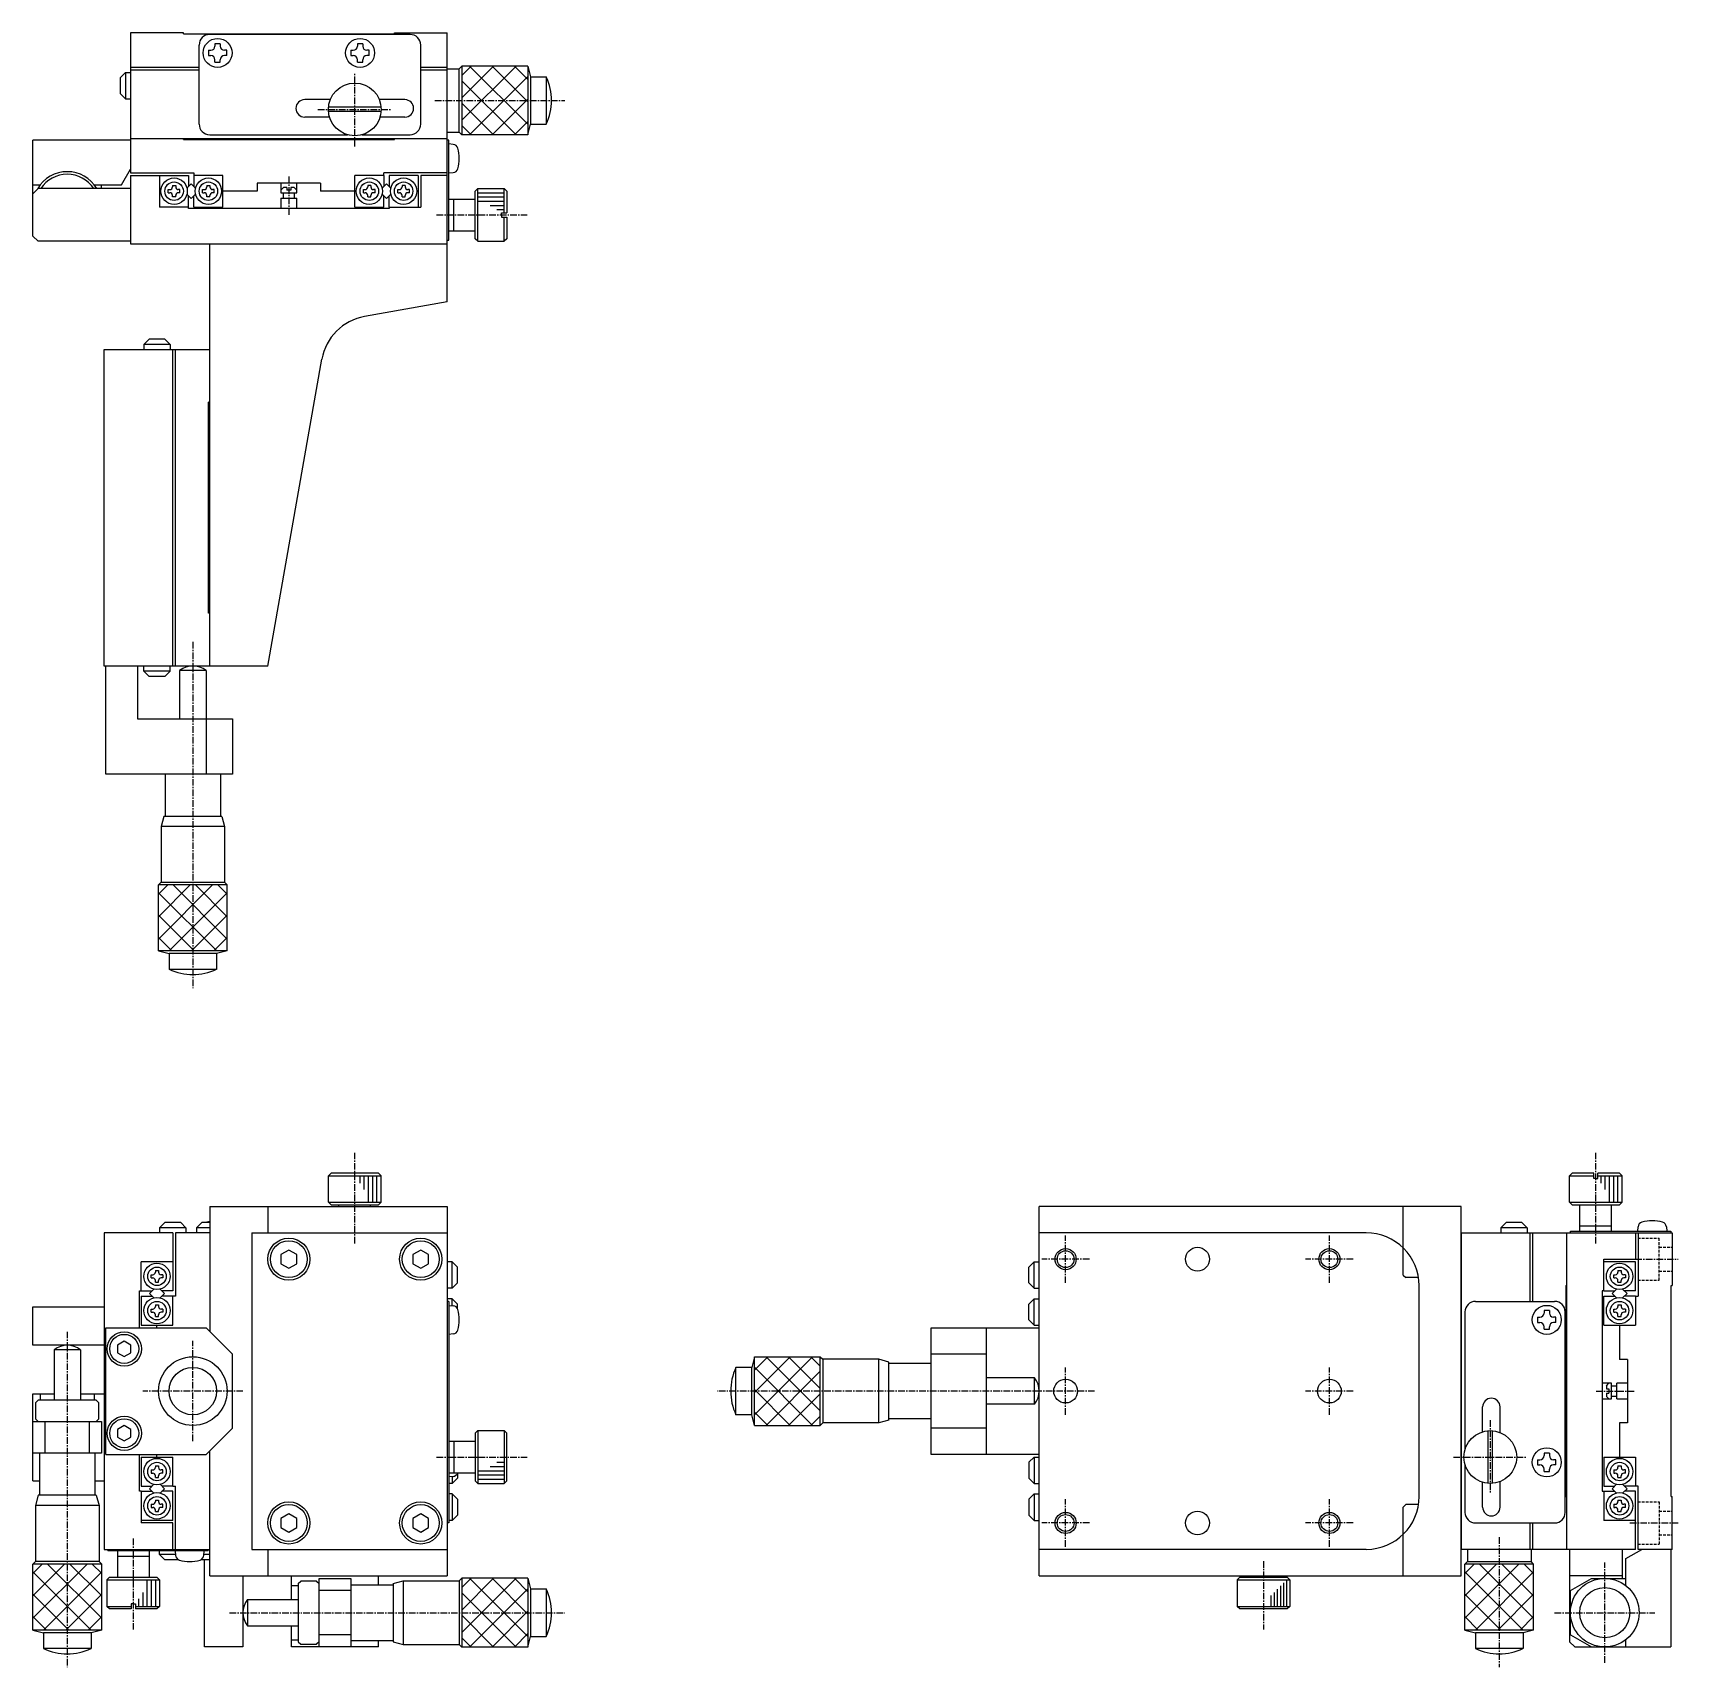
# Model space of a CAD drawing. Extents: x 12 to 547, y 6 to 541.
# Drawn here: x 234.7 to 546.5, y 231.4 to 541.2 of the extents above; entities that cross this region are included whole.
import ezdxf

# ---------------------------------------------------------------- set-up
doc = ezdxf.new("R2010")
doc.units = 0
doc.linetypes.add('CENTER', pattern=[2, 1.25, -0.25, 0.25, -0.25])
doc.linetypes.add('DASHED', pattern=[0.75, 0.5, -0.25])
doc.layers.get('0').update_dxf_attribs({"linetype": 'CONTINUOUS'})
doc.layers.add('CENTER', color=1, linetype='CENTER')

msp = doc.modelspace()

# ---------------------------------------------------------------- linework, layer by layer
at = {"color": 7, "linetype": 'CONTINUOUS'}
for p, q in [((253.17, 541.19), (253.17, 514.69)), ((263.17, 541.19), (253.17, 541.19)), ((263.17, 540.99), (263.17, 541.19)), ((263.17, 540.99), (303.17, 540.99)), ((306.17, 540.89), (268.17, 540.89)), ((303.17, 541.19), (313.17, 541.19)), ((303.17, 540.99), (303.17, 541.19)), ((313.17, 501.19), (313.17, 541.19)), ((266.17, 523.89), (266.17, 538.89)), ((267.92, 537.89), (268.37, 537.89)), ((267.92, 537.89), (267.92, 536.89)), ((267.92, 536.89), (268.37, 536.89)), ((270.17, 539.14), (269.17, 539.14)), ((269.17, 539.14), (269.17, 538.69)), ((270.17, 539.14), (270.17, 538.69)), ((271.42, 537.89), (270.97, 537.89)), ((271.42, 536.89), (270.97, 536.89)), ((271.42, 536.89), (271.42, 537.89)), ((294.92, 537.89), (295.37, 537.89)), ((294.92, 537.89), (294.92, 536.89)), ((294.92, 536.89), (295.37, 536.89)), ((297.17, 539.14), (296.17, 539.14)), ((296.17, 539.14), (296.17, 538.69)), ((297.17, 539.14), (297.17, 538.69)), ((298.42, 537.89), (297.97, 537.89)), ((298.42, 536.89), (297.97, 536.89)), ((298.42, 536.89), (298.42, 537.89)), ((308.17, 523.89), (308.17, 538.89)), ((251.21, 532.69), (252.21, 533.69)), ((252.21, 533.69), (252.21, 528.69)), ((252.21, 533.69), (253.17, 533.69)), ((253.17, 534.69), (266.17, 534.69)), ((253.17, 534.19), (266.17, 534.19)), ((269.17, 535.64), (269.17, 536.09)), ((269.17, 535.64), (270.17, 535.64)), ((270.17, 535.64), (270.17, 536.09)), ((296.17, 535.64), (296.17, 536.09)), ((296.17, 535.64), (297.17, 535.64)), ((297.17, 535.64), (297.17, 536.09)), ((308.17, 534.69), (313.17, 534.69)), ((308.17, 534.19), (313.17, 534.19)), ((313.17, 534.41), (315.47, 534.41)), ((315.97, 534.91), (315.47, 534.41)), ((315.47, 522.37), (315.47, 534.41)), ((315.97, 534.91), (315.97, 521.87)), ((328.47, 534.91), (315.97, 534.91)), ((328.47, 534.91), (328.47, 521.87)), ((328.47, 534.91), (328.97, 532.89)), ((251.21, 532.69), (251.21, 529.69)), ((328.97, 532.89), (331.97, 532.89)), ((328.97, 532.89), (328.97, 523.89)), ((331.97, 532.89), (331.97, 523.89)), ((251.21, 529.69), (252.21, 528.69)), ((252.21, 528.69), (253.17, 528.69)), ((291.03, 528.54), (286.17, 528.54)), ((300.66, 527.09), (290.69, 527.09)), ((305.17, 528.54), (300.32, 528.54)), ((290.89, 525.24), (286.17, 525.24)), ((300.66, 526.29), (290.69, 526.29)), ((305.17, 525.24), (300.46, 525.24)), ((234.67, 502.69), (234.67, 520.89)), ((253.17, 520.89), (234.67, 520.89)), ((253.17, 521.19), (313.17, 521.19)), ((263.17, 520.99), (263.17, 521.19)), ((263.17, 520.99), (303.17, 520.99)), ((268.17, 521.89), (294.27, 521.89)), ((297.07, 521.89), (306.17, 521.89)), ((303.17, 520.99), (303.17, 521.19)), ((313.17, 522.37), (315.47, 522.37)), ((313.47, 520.89), (313.17, 520.89)), ((313.47, 501.89), (313.47, 520.89)), ((315.97, 521.87), (315.47, 522.37)), ((328.47, 521.87), (315.97, 521.87)), ((328.47, 521.87), (328.97, 523.89)), ((328.97, 523.89), (331.97, 523.89)), ((314.32, 520.07), (313.47, 520.14)), ((251.44, 512.39), (253.17, 515.39)), ((253.17, 514.69), (265.17, 514.69)), ((265.17, 514.69), (265.17, 514.19)), ((301.17, 514.19), (301.17, 514.69)), ((313.17, 514.69), (301.17, 514.69)), ((313.47, 514.64), (314.32, 514.72)), ((234.67, 512.39), (236.05, 512.39)), ((234.67, 510.69), (235.67, 511.69)), ((253.17, 511.69), (235.67, 511.69)), ((246.3, 512.39), (251.44, 512.39)), ((247.67, 511.69), (247.67, 512.39)), ((253.17, 514.19), (264.17, 514.19)), ((253.17, 514.19), (253.17, 501.19)), ((258.67, 514.19), (258.67, 508.19)), ((260.32, 510.89), (260.32, 511.49)), ((260.32, 511.49), (260.62, 511.49)), ((261.12, 512.29), (261.72, 512.29)), ((261.12, 512.29), (261.12, 511.99)), ((261.72, 512.29), (261.72, 511.99)), ((262.52, 511.49), (262.22, 511.49)), ((262.52, 510.89), (262.52, 511.49)), ((263.85, 511.78), (264.67, 512.61)), ((264.17, 514.19), (264.17, 512.11)), ((264.67, 512.61), (265.49, 511.78)), ((265.17, 514.19), (265.17, 512.11)), ((270.67, 514.19), (265.17, 514.19)), ((266.82, 510.89), (266.82, 511.49)), ((266.82, 511.49), (267.12, 511.49)), ((267.62, 512.29), (268.22, 512.29)), ((267.62, 512.29), (267.62, 511.99)), ((268.22, 512.29), (268.22, 511.99)), ((269.02, 511.49), (268.72, 511.49)), ((269.02, 510.89), (269.02, 511.49)), ((270.67, 508.19), (270.67, 514.19)), ((277.17, 512.69), (277.17, 511.19)), ((289.17, 512.69), (277.17, 512.69)), ((281.67, 512.69), (281.67, 510.89)), ((282.17, 511.89), (281.67, 511.39)), ((282.77, 511.89), (282.17, 511.89)), ((282.77, 511.89), (282.77, 511.39)), ((284.17, 511.89), (283.57, 511.89)), ((283.57, 511.89), (283.57, 511.39)), ((284.17, 511.89), (284.67, 511.39)), ((284.67, 510.89), (284.67, 512.69)), ((289.17, 512.69), (289.17, 511.19)), ((295.67, 508.19), (295.67, 514.19)), ((301.17, 514.19), (295.67, 514.19)), ((297.32, 510.89), (297.32, 511.49)), ((297.32, 511.49), (297.62, 511.49)), ((298.72, 512.29), (298.12, 512.29)), ((298.12, 512.29), (298.12, 511.99)), ((298.72, 512.29), (298.72, 511.99)), ((299.52, 511.49), (299.22, 511.49)), ((299.52, 510.89), (299.52, 511.49)), ((301.67, 512.61), (300.85, 511.78)), ((301.17, 514.19), (301.17, 512.11)), ((302.49, 511.78), (301.67, 512.61)), ((302.17, 514.19), (302.17, 512.11)), ((307.67, 514.19), (302.17, 514.19)), ((303.82, 510.89), (303.82, 511.49)), ((303.82, 511.49), (304.12, 511.49)), ((305.22, 512.29), (304.62, 512.29)), ((304.62, 512.29), (304.62, 511.99)), ((305.22, 512.29), (305.22, 511.99)), ((306.02, 511.49), (305.72, 511.49)), ((306.02, 510.89), (306.02, 511.49)), ((307.67, 514.19), (307.67, 508.19)), ((313.17, 514.19), (308.17, 514.19)), ((308.17, 514.19), (308.17, 508.19)), ((318.47, 511.19), (318.97, 511.69)), ((318.97, 501.69), (318.97, 511.69)), ((318.97, 511.69), (323.97, 511.69)), ((323.97, 507.09), (323.97, 511.69)), ((323.97, 511.69), (324.47, 511.19)), ((260.32, 510.89), (260.62, 510.89)), ((261.12, 510.09), (261.12, 510.39)), ((261.72, 510.09), (261.12, 510.09)), ((261.72, 510.09), (261.72, 510.39)), ((262.52, 510.89), (262.22, 510.89)), ((263.85, 510.6), (264.67, 509.78)), ((264.17, 508.19), (264.17, 510.28)), ((264.67, 509.78), (265.49, 510.6)), ((265.17, 508.19), (265.17, 510.28)), ((266.82, 510.89), (267.12, 510.89)), ((267.62, 510.09), (267.62, 510.39)), ((268.22, 510.09), (267.62, 510.09)), ((268.22, 510.09), (268.22, 510.39)), ((269.02, 510.89), (268.72, 510.89)), ((277.17, 511.19), (270.67, 511.19)), ((281.67, 510.89), (284.67, 510.89)), ((281.67, 509.89), (284.67, 509.89)), ((281.67, 509.89), (281.67, 507.89)), ((282.17, 509.89), (282.17, 510.89)), ((283.57, 511.39), (282.77, 511.39)), ((284.17, 510.89), (284.17, 509.89)), ((284.67, 507.89), (284.67, 509.89)), ((295.67, 511.19), (289.17, 511.19)), ((297.32, 510.89), (297.62, 510.89)), ((298.12, 510.09), (298.12, 510.39)), ((298.12, 510.09), (298.72, 510.09)), ((298.72, 510.09), (298.72, 510.39)), ((299.52, 510.89), (299.22, 510.89)), ((301.67, 509.78), (300.85, 510.6)), ((301.17, 508.19), (301.17, 510.28)), ((302.49, 510.6), (301.67, 509.78)), ((302.17, 508.19), (302.17, 510.28)), ((303.82, 510.89), (304.12, 510.89)), ((304.62, 510.09), (304.62, 510.39)), ((304.62, 510.09), (305.22, 510.09)), ((305.22, 510.09), (305.22, 510.39)), ((306.02, 510.89), (305.72, 510.89)), ((313.47, 509.69), (318.47, 509.69)), ((314.47, 503.69), (314.47, 509.69)), ((318.47, 502.19), (318.47, 511.19)), ((324.47, 511.19), (324.47, 507.09)), ((264.17, 508.19), (258.67, 508.19)), ((264.17, 507.89), (264.17, 508.19)), ((302.17, 507.89), (264.17, 507.89)), ((265.17, 508.19), (270.67, 508.19)), ((295.67, 508.19), (301.17, 508.19)), ((302.17, 508.19), (302.17, 507.89)), ((302.17, 508.19), (308.17, 508.19)), ((323.47, 506.69), (323.47, 507.09)), ((323.47, 507.09), (324.47, 507.09)), ((323.47, 506.69), (323.47, 506.29)), ((323.47, 506.29), (324.47, 506.29)), ((323.97, 501.69), (323.97, 506.29)), ((324.47, 506.29), (324.47, 502.19)), ((235.67, 501.69), (234.67, 502.69)), ((313.47, 503.69), (318.47, 503.69)), ((318.97, 501.69), (318.47, 502.19)), ((324.47, 502.19), (323.97, 501.69)), ((253.17, 501.69), (235.67, 501.69)), ((253.17, 501.19), (313.17, 501.19)), ((268.17, 501.19), (313.17, 501.19)), ((268.17, 421.19), (268.17, 501.19)), ((313.17, 501.89), (313.47, 501.89)), ((313.17, 490.19), (313.17, 501.19)), ((318.97, 501.69), (323.97, 501.69)), ((313.17, 490.19), (297.53, 487.43)), ((248.17, 481.19), (268.17, 481.19)), ((248.17, 421.19), (248.17, 481.19)), ((256.67, 483.15), (255.67, 482.15)), ((260.67, 482.15), (255.67, 482.15)), ((255.67, 482.15), (255.67, 481.19)), ((259.67, 483.15), (256.67, 483.15)), ((259.67, 483.15), (260.67, 482.15)), ((260.67, 482.15), (260.67, 481.19)), ((261.17, 421.19), (261.17, 481.19)), ((261.67, 421.19), (261.67, 481.19)), ((279.17, 421.19), (289.42, 479.32)), ((267.97, 431.19), (267.97, 471.19)), ((268.17, 471.19), (267.97, 471.19)), ((268.17, 431.19), (267.97, 431.19)), ((279.17, 421.19), (248.17, 421.19)), ((248.47, 400.69), (248.47, 421.19)), ((254.47, 421.19), (254.47, 411.19)), ((255.67, 420.23), (255.67, 421.19)), ((260.67, 420.23), (260.67, 421.19)), ((256.67, 419.23), (255.67, 420.23)), ((260.67, 420.23), (255.67, 420.23)), ((259.67, 419.23), (256.67, 419.23)), ((259.67, 419.23), (260.67, 420.23)), ((267.47, 420.31), (262.47, 420.31)), ((262.47, 420.31), (262.47, 411.19)), ((267.47, 420.31), (267.47, 400.69)), ((254.47, 411.19), (272.47, 411.19)), ((272.47, 411.19), (272.47, 400.69)), ((272.47, 400.69), (248.47, 400.69)), ((259.72, 400.69), (259.72, 392.69)), ((270.22, 400.69), (270.22, 392.69)), ((259.47, 392.69), (258.95, 390.76)), ((258.95, 390.76), (258.95, 380.19)), ((270.99, 390.76), (258.99, 390.76)), ((270.47, 392.69), (259.47, 392.69)), ((270.47, 392.69), (270.99, 390.76)), ((270.99, 390.76), (270.99, 380.19)), ((258.45, 379.69), (258.95, 380.19)), ((271.49, 379.69), (258.45, 379.69)), ((258.45, 367.19), (258.45, 379.69)), ((258.95, 380.19), (270.99, 380.19)), ((271.49, 379.69), (270.99, 380.19)), ((271.49, 367.19), (271.49, 379.69)), ((271.49, 367.19), (258.45, 367.19)), ((258.45, 367.19), (260.47, 366.69)), ((269.47, 366.69), (260.47, 366.69)), ((260.47, 366.69), (260.47, 363.69)), ((271.49, 367.19), (269.47, 366.69)), ((269.47, 366.69), (269.47, 363.69)), ((269.47, 363.69), (260.47, 363.69)), ((291.17, 325.06), (290.67, 324.56)), ((290.67, 324.56), (300.67, 324.56)), ((290.67, 319.56), (290.67, 324.56)), ((300.17, 325.06), (291.17, 325.06)), ((300.67, 324.56), (300.17, 325.06)), ((300.67, 319.56), (300.67, 324.56)), ((526.41, 325.06), (525.91, 324.56)), ((525.91, 324.56), (530.51, 324.56)), ((525.91, 319.56), (525.91, 324.56)), ((530.51, 325.06), (526.41, 325.06)), ((530.51, 324.06), (530.51, 325.06)), ((535.41, 325.06), (531.31, 325.06)), ((531.31, 324.06), (531.31, 325.06)), ((531.31, 324.56), (535.91, 324.56)), ((535.91, 324.56), (535.41, 325.06)), ((535.91, 319.56), (535.91, 324.56)), ((530.91, 324.06), (530.51, 324.06)), ((530.91, 324.06), (531.31, 324.06)), ((268.17, 318.76), (313.17, 318.76)), ((268.17, 318.76), (268.17, 295.06)), ((279.17, 318.76), (279.17, 313.76)), ((290.67, 319.56), (300.67, 319.56)), ((290.67, 319.56), (291.17, 319.06)), ((291.17, 319.06), (300.17, 319.06)), ((292.67, 318.76), (292.67, 319.06)), ((298.67, 318.76), (298.67, 319.06)), ((300.17, 319.06), (300.67, 319.56)), ((313.17, 318.76), (313.17, 248.76)), ((425.41, 248.76), (425.41, 318.76)), ((505.41, 318.76), (425.41, 318.76)), ((494.41, 310.91), (494.41, 318.76)), ((505.41, 248.76), (505.41, 318.76)), ((525.91, 319.56), (535.91, 319.56)), ((525.91, 319.56), (526.41, 319.06)), ((526.41, 319.06), (535.41, 319.06)), ((527.91, 314.06), (527.91, 319.06)), ((533.91, 314.06), (533.91, 319.06)), ((535.41, 319.06), (535.91, 319.56)), ((259.67, 315.72), (258.67, 314.72)), ((262.67, 315.72), (259.67, 315.72)), ((262.67, 315.72), (263.67, 314.72)), ((266.67, 315.72), (265.67, 314.72)), ((268.17, 315.72), (266.67, 315.72)), ((513.91, 315.72), (512.91, 314.72)), ((516.91, 315.72), (513.91, 315.72)), ((516.91, 315.72), (517.91, 314.72)), ((527.91, 315.06), (533.91, 315.06)), ((248.17, 313.76), (248.17, 253.76)), ((261.17, 313.76), (248.17, 313.76)), ((263.67, 314.72), (258.67, 314.72)), ((258.67, 314.72), (258.67, 313.76)), ((261.17, 313.76), (261.17, 302.76)), ((261.67, 313.76), (261.67, 301.76)), ((268.17, 313.76), (261.67, 313.76)), ((263.67, 314.72), (263.67, 313.76)), ((268.17, 314.72), (265.67, 314.72)), ((265.67, 314.72), (265.67, 313.76)), ((276.17, 313.76), (276.17, 253.76)), ((276.17, 313.76), (313.17, 313.76)), ((487.41, 313.76), (425.41, 313.76)), ((505.41, 313.76), (505.41, 253.76)), ((505.41, 313.76), (545.41, 313.76)), ((517.91, 314.72), (512.91, 314.72)), ((512.91, 314.72), (512.91, 313.76)), ((517.91, 314.72), (517.91, 313.76)), ((518.41, 313.76), (518.41, 300.76)), ((518.91, 313.76), (518.91, 300.76)), ((525.41, 253.76), (525.41, 313.76)), ((526.11, 314.06), (545.11, 314.06)), ((526.11, 313.76), (526.11, 314.06)), ((538.41, 313.76), (538.41, 308.76)), ((538.86, 314.06), (538.94, 314.91)), ((538.91, 313.76), (538.91, 301.76)), ((544.29, 314.91), (544.36, 314.06)), ((545.11, 314.06), (545.11, 313.76)), ((545.41, 313.76), (545.41, 303.76)), ((283.17, 310.5), (281.67, 309.63)), ((281.67, 309.63), (281.67, 307.9)), ((284.67, 309.63), (283.17, 310.5)), ((284.67, 307.9), (284.67, 309.63)), ((308.17, 310.5), (306.67, 309.63)), ((306.67, 309.63), (306.67, 307.9)), ((309.67, 309.63), (308.17, 310.5)), ((309.67, 307.9), (309.67, 309.63)), ((494.41, 305.76), (494.41, 310.91)), ((532.41, 308.76), (538.41, 308.76)), ((532.41, 302.76), (532.41, 308.76)), ((261.17, 308.26), (255.17, 308.26)), ((255.17, 302.76), (255.17, 308.26)), ((257.07, 305.21), (257.07, 305.81)), ((257.07, 305.81), (257.37, 305.81)), ((257.87, 306.61), (258.47, 306.61)), ((257.87, 306.61), (257.87, 306.31)), ((258.47, 306.61), (258.47, 306.31)), ((259.27, 305.81), (258.97, 305.81)), ((259.27, 305.81), (259.27, 305.21)), ((281.67, 307.9), (283.17, 307.03)), ((283.17, 307.03), (284.67, 307.9)), ((306.67, 307.9), (308.17, 307.03)), ((308.17, 307.03), (309.67, 307.9)), ((314.13, 308.26), (313.17, 308.26)), ((315.13, 307.26), (314.13, 308.26)), ((314.13, 303.26), (314.13, 308.26)), ((315.13, 304.26), (315.13, 307.26)), ((423.45, 307.26), (424.45, 308.26)), ((423.45, 304.26), (423.45, 307.26)), ((424.45, 303.26), (424.45, 308.26)), ((424.45, 308.26), (425.41, 308.26)), ((494.41, 305.76), (494.91, 305.26)), ((538.41, 308.26), (532.41, 308.26)), ((534.31, 305.21), (534.31, 305.81)), ((534.31, 305.81), (534.61, 305.81)), ((535.11, 306.61), (535.71, 306.61)), ((535.11, 306.61), (535.11, 306.31)), ((535.71, 306.61), (535.71, 306.31)), ((536.51, 305.81), (536.21, 305.81)), ((536.51, 305.81), (536.51, 305.21)), ((538.41, 302.76), (538.41, 308.26)), ((254.87, 295.76), (254.87, 302.76)), ((254.87, 302.76), (255.17, 302.76)), ((255.17, 302.76), (257.26, 302.76)), ((257.58, 303.09), (256.76, 302.26)), ((257.07, 305.21), (257.37, 305.21)), ((257.87, 304.41), (257.87, 304.71)), ((257.87, 304.41), (258.47, 304.41)), ((258.47, 304.41), (258.47, 304.71)), ((258.76, 303.09), (259.59, 302.26)), ((259.27, 305.21), (258.97, 305.21)), ((261.17, 302.76), (259.09, 302.76)), ((314.13, 303.26), (313.17, 303.26)), ((315.13, 304.26), (314.13, 303.26)), ((423.45, 304.26), (424.45, 303.26)), ((424.45, 303.26), (425.41, 303.26)), ((497.3, 305.26), (494.91, 305.26)), ((497.41, 263.76), (497.41, 303.76)), ((525.21, 303.76), (525.21, 263.76)), ((525.21, 303.76), (525.41, 303.76)), ((532.11, 302.76), (532.11, 264.76)), ((532.41, 302.76), (532.11, 302.76)), ((532.41, 302.76), (534.5, 302.76)), ((534.82, 303.09), (534, 302.26)), ((534.31, 305.21), (534.61, 305.21)), ((535.11, 304.41), (535.11, 304.71)), ((535.11, 304.41), (535.71, 304.41)), ((535.71, 304.41), (535.71, 304.71)), ((536, 303.09), (536.83, 302.26)), ((536.51, 305.21), (536.21, 305.21)), ((538.41, 302.76), (536.33, 302.76)), ((545.21, 263.76), (545.21, 303.76)), ((545.21, 303.76), (545.41, 303.76)), ((234.67, 299.76), (248.17, 299.76)), ((234.67, 292.46), (234.67, 299.76)), ((255.17, 301.76), (255.17, 296.26)), ((255.17, 301.76), (257.26, 301.76)), ((256.76, 302.26), (257.58, 301.44)), ((257.87, 300.11), (258.47, 300.11)), ((257.87, 300.11), (257.87, 299.81)), ((258.47, 300.11), (258.47, 299.81)), ((259.59, 302.26), (258.76, 301.44)), ((261.17, 301.76), (259.09, 301.76)), ((261.67, 301.76), (261.17, 301.76)), ((261.17, 296.26), (261.17, 301.76)), ((314.13, 301.26), (313.17, 301.26)), ((313.47, 300.76), (313.17, 300.76)), ((313.47, 300.76), (313.47, 258.76)), ((313.47, 300.01), (314.32, 299.94)), ((315.13, 300.26), (314.13, 301.26)), ((314.13, 299.96), (314.13, 301.26)), ((315.13, 299.38), (315.13, 300.26)), ((423.45, 300.26), (424.45, 301.26)), ((423.45, 297.26), (423.45, 300.26)), ((424.45, 296.26), (424.45, 301.26)), ((424.45, 301.26), (425.41, 301.26)), ((508.11, 300.76), (523.11, 300.76)), ((532.41, 301.76), (534.5, 301.76)), ((532.41, 296.26), (532.41, 301.76)), ((534, 302.26), (534.82, 301.44)), ((535.11, 300.11), (535.71, 300.11)), ((535.11, 300.11), (535.11, 299.81)), ((535.71, 300.11), (535.71, 299.81)), ((536.83, 302.26), (536, 301.44)), ((538.41, 301.76), (536.33, 301.76)), ((538.41, 301.76), (538.91, 301.76)), ((538.41, 301.76), (538.41, 296.26)), ((255.17, 296.26), (261.17, 296.26)), ((257.07, 298.71), (257.07, 299.31)), ((257.07, 299.31), (257.37, 299.31)), ((257.07, 298.71), (257.37, 298.71)), ((257.87, 297.91), (257.87, 298.21)), ((257.87, 297.91), (258.47, 297.91)), ((258.17, 295.76), (258.17, 296.26)), ((258.47, 297.91), (258.47, 298.21)), ((259.27, 299.31), (258.97, 299.31)), ((259.27, 298.71), (258.97, 298.71)), ((259.27, 299.31), (259.27, 298.71)), ((423.45, 297.26), (424.45, 296.26)), ((424.45, 296.26), (425.41, 296.26)), ((506.11, 298.76), (506.11, 272.66)), ((519.86, 297.76), (520.31, 297.76)), ((519.86, 297.76), (519.86, 296.76)), ((519.86, 296.76), (520.31, 296.76)), ((521.11, 299.01), (521.11, 298.56)), ((522.11, 299.01), (521.11, 299.01)), ((522.11, 299.01), (522.11, 298.56)), ((523.36, 297.76), (522.91, 297.76)), ((523.36, 296.76), (522.91, 296.76)), ((523.36, 296.76), (523.36, 297.76)), ((525.11, 260.76), (525.11, 298.76)), ((532.41, 296.26), (538.41, 296.26)), ((534.31, 298.71), (534.31, 299.31)), ((534.31, 299.31), (534.61, 299.31)), ((534.31, 298.71), (534.61, 298.71)), ((535.11, 297.91), (535.11, 298.21)), ((535.11, 297.91), (535.71, 297.91)), ((535.41, 296.26), (535.41, 289.76)), ((535.71, 297.91), (535.71, 298.21)), ((536.51, 299.31), (536.21, 299.31)), ((536.51, 298.71), (536.21, 298.71)), ((536.51, 299.31), (536.51, 298.71)), ((248.47, 295.76), (267.47, 295.76)), ((248.47, 271.76), (248.47, 295.76)), ((251.97, 293.21), (250.72, 292.49)), ((253.22, 292.49), (251.97, 293.21)), ((272.47, 290.76), (267.47, 295.76)), ((314.32, 294.59), (313.47, 294.51)), ((404.91, 295.76), (425.41, 295.76)), ((404.91, 271.76), (404.91, 295.76)), ((415.41, 271.76), (415.41, 295.76)), ((521.11, 295.51), (521.11, 295.96)), ((521.11, 295.51), (522.11, 295.51)), ((522.11, 295.51), (522.11, 295.96)), ((248.17, 292.46), (234.67, 292.46)), ((243.67, 291.59), (238.67, 291.59)), ((238.67, 291.59), (238.67, 282.01)), ((243.67, 291.59), (243.67, 282.01)), ((250.72, 292.49), (250.72, 291.04)), ((250.72, 291.04), (251.97, 290.32)), ((251.97, 290.32), (253.22, 291.04)), ((253.22, 291.04), (253.22, 292.49)), ((272.47, 276.76), (272.47, 290.76)), ((371.41, 290.28), (370.91, 288.26)), ((371.41, 277.25), (371.41, 290.28)), ((371.41, 290.28), (383.91, 290.28)), ((383.91, 277.25), (383.91, 290.28)), ((383.91, 290.28), (384.41, 289.78)), ((415.41, 290.76), (404.91, 290.76)), ((367.91, 279.26), (367.91, 288.26)), ((370.91, 288.26), (367.91, 288.26)), ((370.91, 279.26), (370.91, 288.26)), ((384.41, 289.78), (384.41, 277.75)), ((394.98, 289.78), (384.41, 289.78)), ((396.91, 289.26), (394.98, 289.78)), ((394.98, 277.75), (394.98, 289.75)), ((396.91, 278.26), (396.91, 289.26)), ((404.91, 289.01), (396.91, 289.01)), ((536.91, 289.76), (535.41, 289.76)), ((536.91, 289.76), (536.91, 277.76)), ((424.53, 286.26), (415.41, 286.26)), ((424.53, 281.26), (424.53, 286.26)), ((533.91, 285.26), (532.11, 285.26)), ((532.91, 284.76), (533.41, 285.26)), ((532.91, 284.76), (532.91, 284.16)), ((532.91, 284.16), (533.41, 284.16)), ((533.41, 284.16), (533.41, 283.36)), ((533.91, 282.26), (533.91, 285.26)), ((533.91, 284.76), (534.91, 284.76)), ((534.91, 282.26), (534.91, 285.26)), ((536.91, 285.26), (534.91, 285.26)), ((234.67, 283.26), (238.67, 283.26)), ((234.67, 266.76), (234.67, 283.26)), ((235.67, 282.01), (235.17, 281.51)), ((235.17, 281.51), (235.17, 278.51)), ((246.67, 282.01), (235.67, 282.01)), ((236.05, 283.26), (236.05, 282.01)), ((243.67, 283.26), (248.17, 283.26)), ((246.29, 283.26), (246.29, 282.01)), ((246.67, 282.01), (247.17, 281.51)), ((247.17, 278.51), (247.17, 281.51)), ((424.53, 281.26), (415.41, 281.26)), ((509.46, 276.05), (509.46, 280.76)), ((512.76, 275.91), (512.76, 280.76)), ((532.11, 282.26), (533.91, 282.26)), ((532.91, 283.36), (532.91, 282.76)), ((532.91, 283.36), (533.41, 283.36)), ((532.91, 282.76), (533.41, 282.26)), ((534.91, 282.76), (533.91, 282.76)), ((534.91, 282.26), (536.91, 282.26)), ((234.67, 278.01), (247.67, 278.01)), ((235.67, 278.01), (235.17, 278.51)), ((236.97, 272.01), (236.97, 278.01)), ((245.38, 272.01), (245.38, 278.01)), ((247.17, 278.51), (246.67, 278.01)), ((247.67, 278.01), (247.67, 272.01)), ((370.91, 279.26), (367.91, 279.26)), ((371.41, 277.25), (370.91, 279.26)), ((383.91, 277.25), (384.41, 277.75)), ((394.98, 277.75), (384.41, 277.75)), ((396.91, 278.26), (394.98, 277.75)), ((404.91, 278.51), (396.91, 278.51)), ((535.41, 277.76), (535.41, 271.26)), ((536.91, 277.76), (535.41, 277.76)), ((251.97, 277.21), (250.72, 276.49)), ((250.72, 276.49), (250.72, 275.04)), ((250.72, 275.04), (251.97, 274.32)), ((253.22, 276.49), (251.97, 277.21)), ((251.97, 274.32), (253.22, 275.04)), ((253.22, 275.04), (253.22, 276.49)), ((272.47, 276.76), (267.47, 271.76)), ((318.97, 276.26), (318.47, 275.76)), ((318.47, 275.76), (318.47, 266.76)), ((318.97, 276.26), (318.97, 266.26)), ((318.97, 276.26), (323.97, 276.26)), ((323.97, 276.26), (323.97, 266.26)), ((324.47, 275.76), (323.97, 276.26)), ((324.47, 266.76), (324.47, 275.76)), ((371.41, 277.25), (383.91, 277.25)), ((415.41, 276.76), (404.91, 276.76)), ((510.51, 266.28), (510.51, 276.25)), ((511.31, 266.28), (511.31, 276.25)), ((247.67, 272.01), (234.67, 272.01)), ((235.92, 272.01), (235.92, 264.01)), ((246.42, 272.01), (246.42, 264.01)), ((248.47, 271.76), (267.47, 271.76)), ((254.87, 264.76), (254.87, 271.76)), ((258.17, 271.26), (258.17, 271.76)), ((268.17, 248.76), (268.17, 272.46)), ((313.47, 274.26), (318.47, 274.26)), ((314.47, 274.26), (314.47, 268.26)), ((425.41, 271.76), (404.91, 271.76)), ((521.11, 272.01), (521.11, 271.56)), ((522.11, 272.01), (521.11, 272.01)), ((522.11, 272.01), (522.11, 271.56)), ((255.17, 271.26), (261.17, 271.26)), ((255.17, 271.26), (255.17, 265.76)), ((257.07, 268.81), (257.07, 268.21)), ((257.07, 268.81), (257.37, 268.81)), ((257.07, 268.21), (257.37, 268.21)), ((257.87, 269.61), (258.47, 269.61)), ((257.87, 269.61), (257.87, 269.31)), ((258.47, 269.61), (258.47, 269.31)), ((259.27, 268.81), (258.97, 268.81)), ((259.27, 268.21), (258.97, 268.21)), ((259.27, 268.21), (259.27, 268.81)), ((261.17, 265.76), (261.17, 271.26)), ((313.47, 268.26), (318.47, 268.26)), ((423.45, 270.26), (424.45, 271.26)), ((423.45, 270.26), (423.45, 267.26)), ((424.45, 271.26), (424.45, 266.26)), ((424.45, 271.26), (425.41, 271.26)), ((506.11, 269.86), (506.11, 260.76)), ((519.86, 270.76), (520.31, 270.76)), ((519.86, 270.76), (519.86, 269.76)), ((519.86, 269.76), (520.31, 269.76)), ((521.11, 268.51), (521.11, 268.96)), ((521.11, 268.51), (522.11, 268.51)), ((522.11, 268.51), (522.11, 268.96)), ((523.36, 270.76), (522.91, 270.76)), ((523.36, 269.76), (522.91, 269.76)), ((523.36, 269.76), (523.36, 270.76)), ((532.41, 271.26), (532.41, 265.76)), ((532.41, 271.26), (538.41, 271.26)), ((534.31, 268.81), (534.31, 268.21)), ((534.31, 268.81), (534.61, 268.81)), ((534.31, 268.21), (534.61, 268.21)), ((535.11, 269.61), (535.71, 269.61)), ((535.11, 269.61), (535.11, 269.31)), ((535.71, 269.61), (535.71, 269.31)), ((536.51, 268.81), (536.21, 268.81)), ((536.51, 268.21), (536.21, 268.21)), ((536.51, 268.21), (536.51, 268.81)), ((538.41, 271.26), (538.41, 265.76)), ((234.67, 266.76), (235.92, 266.76)), ((246.42, 266.76), (248.17, 266.76)), ((255.17, 265.76), (257.26, 265.76)), ((256.76, 265.26), (257.58, 266.09)), ((257.58, 264.44), (256.76, 265.26)), ((257.87, 267.41), (257.87, 267.71)), ((257.87, 267.41), (258.47, 267.41)), ((258.47, 267.41), (258.47, 267.71)), ((259.59, 265.26), (258.76, 266.09)), ((258.76, 264.44), (259.59, 265.26)), ((261.17, 265.76), (259.09, 265.76)), ((261.17, 265.76), (261.67, 265.76)), ((261.67, 253.76), (261.67, 265.76)), ((314.32, 267.59), (313.47, 267.51)), ((314.13, 266.26), (313.47, 266.26)), ((314.13, 267.57), (314.13, 266.26)), ((315.13, 267.26), (314.13, 266.26)), ((315.13, 268.15), (315.13, 267.26)), ((318.47, 266.76), (318.97, 266.26)), ((318.97, 266.26), (323.97, 266.26)), ((323.97, 266.26), (324.47, 266.76)), ((423.45, 267.26), (424.45, 266.26)), ((424.45, 266.26), (425.41, 266.26)), ((509.46, 261.76), (509.46, 266.48)), ((512.76, 261.76), (512.76, 266.62)), ((532.41, 265.76), (534.5, 265.76)), ((534, 265.26), (534.82, 266.09)), ((534.82, 264.44), (534, 265.26)), ((535.11, 267.41), (535.11, 267.71)), ((535.11, 267.41), (535.71, 267.41)), ((535.71, 267.41), (535.71, 267.71)), ((536.83, 265.26), (536, 266.09)), ((536, 264.44), (536.83, 265.26)), ((538.41, 265.76), (536.33, 265.76)), ((538.91, 265.76), (538.41, 265.76)), ((538.91, 253.76), (538.91, 265.76)), ((235.67, 264.01), (235.15, 262.08)), ((235.15, 262.08), (235.15, 251.46)), ((247.19, 262.08), (235.19, 262.08)), ((246.67, 264.01), (235.67, 264.01)), ((246.67, 264.01), (247.19, 262.08)), ((247.19, 262.08), (247.19, 251.46)), ((255.17, 264.76), (254.87, 264.76)), ((255.17, 264.76), (257.26, 264.76)), ((255.17, 264.76), (255.17, 258.76)), ((257.07, 262.31), (257.07, 261.71)), ((257.07, 262.31), (257.37, 262.31)), ((257.87, 263.11), (258.47, 263.11)), ((257.87, 263.11), (257.87, 262.81)), ((258.47, 263.11), (258.47, 262.81)), ((259.27, 262.31), (258.97, 262.31)), ((261.17, 264.76), (259.09, 264.76)), ((259.27, 261.71), (259.27, 262.31)), ((261.17, 259.26), (261.17, 264.76)), ((314.13, 264.26), (313.47, 264.26)), ((315.13, 263.26), (314.13, 264.26)), ((314.13, 264.26), (314.13, 259.26)), ((315.13, 263.26), (315.13, 260.26)), ((423.45, 263.26), (424.45, 264.26)), ((423.45, 263.26), (423.45, 260.26)), ((424.45, 264.26), (424.45, 259.26)), ((424.45, 264.26), (425.41, 264.26)), ((494.41, 261.76), (494.91, 262.26)), ((497.3, 262.26), (494.91, 262.26)), ((525.21, 263.76), (525.41, 263.76)), ((532.11, 264.76), (532.41, 264.76)), ((532.41, 264.76), (534.5, 264.76)), ((532.41, 264.76), (532.41, 259.26)), ((534.31, 262.31), (534.31, 261.71)), ((534.31, 262.31), (534.61, 262.31)), ((535.11, 263.11), (535.71, 263.11)), ((535.11, 263.11), (535.11, 262.81)), ((535.71, 263.11), (535.71, 262.81)), ((536.51, 262.31), (536.21, 262.31)), ((538.41, 264.76), (536.33, 264.76)), ((536.51, 261.71), (536.51, 262.31)), ((538.41, 253.76), (538.41, 264.76)), ((545.21, 263.76), (545.41, 263.76)), ((545.41, 253.76), (545.41, 263.76)), ((261.17, 259.26), (255.17, 259.26)), ((257.07, 261.71), (257.37, 261.71)), ((257.87, 260.91), (257.87, 261.21)), ((257.87, 260.91), (258.47, 260.91)), ((258.47, 260.91), (258.47, 261.21)), ((259.27, 261.71), (258.97, 261.71)), ((283.17, 260.5), (281.67, 259.63)), ((281.67, 259.63), (281.67, 257.9)), ((284.67, 259.63), (283.17, 260.5)), ((284.67, 257.9), (284.67, 259.63)), ((308.17, 260.5), (306.67, 259.63)), ((306.67, 259.63), (306.67, 257.9)), ((309.67, 259.63), (308.17, 260.5)), ((309.67, 257.9), (309.67, 259.63)), ((314.13, 259.26), (313.47, 259.26)), ((315.13, 260.26), (314.13, 259.26)), ((423.45, 260.26), (424.45, 259.26)), ((424.45, 259.26), (425.41, 259.26)), ((494.41, 256.62), (494.41, 261.76)), ((538.41, 259.26), (532.41, 259.26)), ((534.31, 261.71), (534.61, 261.71)), ((535.11, 260.91), (535.11, 261.21)), ((535.11, 260.91), (535.71, 260.91)), ((535.71, 260.91), (535.71, 261.21)), ((536.51, 261.71), (536.21, 261.71)), ((261.17, 258.76), (255.17, 258.76)), ((261.17, 253.76), (261.17, 258.76)), ((281.67, 257.9), (283.17, 257.03)), ((283.17, 257.03), (284.67, 257.9)), ((306.67, 257.9), (308.17, 257.03)), ((308.17, 257.03), (309.67, 257.9)), ((313.47, 258.76), (313.17, 258.76)), ((494.41, 248.76), (494.41, 256.62)), ((508.11, 258.76), (523.11, 258.76)), ((518.41, 258.76), (518.41, 253.76)), ((518.91, 258.76), (518.91, 253.76)), ((248.17, 253.76), (268.17, 253.76)), ((248.87, 253.76), (248.87, 253.46)), ((267.87, 253.46), (248.87, 253.46)), ((250.67, 253.46), (250.67, 248.46)), ((256.67, 253.46), (256.67, 248.46)), ((258.67, 252.8), (258.67, 253.76)), ((261.68, 252.8), (258.67, 252.8)), ((259.67, 251.8), (258.67, 252.8)), ((261.62, 253.46), (261.7, 252.62)), ((267.05, 252.62), (267.12, 253.46)), ((268.17, 252.8), (267.06, 252.8)), ((267.87, 253.46), (267.87, 253.76)), ((276.17, 253.76), (313.17, 253.76)), ((279.17, 253.76), (279.17, 248.76)), ((487.41, 253.76), (425.41, 253.76)), ((538.41, 253.76), (505.41, 253.76)), ((506.59, 253.76), (506.59, 251.46)), ((518.63, 253.76), (518.63, 251.46)), ((525.91, 253.76), (525.91, 236.26)), ((535.91, 253.76), (535.91, 248.26)), ((536.61, 252.03), (539.61, 253.76)), ((545.41, 253.76), (538.91, 253.76)), ((545.11, 253.76), (545.11, 235.26)), ((234.65, 250.96), (235.15, 251.46)), ((247.69, 250.96), (234.65, 250.96)), ((234.65, 238.46), (234.65, 250.96)), ((247.19, 251.46), (235.15, 251.46)), ((247.69, 250.96), (247.19, 251.46)), ((247.69, 238.46), (247.69, 250.96)), ((250.67, 252.46), (256.67, 252.46)), ((262.26, 251.8), (259.67, 251.8)), ((266.67, 251.8), (266.6, 251.87)), ((268.17, 251.8), (266.67, 251.8)), ((267.17, 235.26), (267.17, 251.8)), ((506.09, 250.96), (506.59, 251.46)), ((519.13, 250.96), (506.09, 250.96)), ((506.09, 238.46), (506.09, 250.96)), ((506.59, 251.46), (518.63, 251.46)), ((519.13, 250.96), (518.63, 251.46)), ((519.13, 238.46), (519.13, 250.96)), ((536.61, 246.89), (536.61, 252.03)), ((248.67, 247.96), (249.17, 248.46)), ((248.67, 247.96), (258.67, 247.96)), ((248.67, 247.96), (248.67, 242.96)), ((249.17, 248.46), (258.17, 248.46)), ((258.17, 248.46), (258.67, 247.96)), ((258.67, 247.96), (258.67, 242.96)), ((268.17, 248.76), (313.17, 248.76)), ((274.47, 248.76), (274.47, 235.26)), ((283.67, 244.26), (283.67, 248.76)), ((283.67, 246.89), (284.92, 246.89)), ((284.92, 247.26), (285.42, 247.76)), ((284.92, 247.26), (284.92, 236.26)), ((288.42, 247.76), (285.42, 247.76)), ((288.42, 247.76), (288.92, 247.26)), ((288.92, 248.26), (294.92, 248.26)), ((288.92, 235.26), (288.92, 248.26)), ((294.92, 248.26), (294.92, 235.26)), ((294.92, 247.01), (302.92, 247.01)), ((300.17, 247.01), (300.17, 248.76)), ((302.92, 247.26), (304.85, 247.78)), ((302.92, 247.26), (302.92, 236.26)), ((304.85, 247.78), (304.85, 235.78)), ((304.85, 247.78), (315.47, 247.78)), ((315.97, 248.28), (315.47, 247.78)), ((315.47, 247.78), (315.47, 235.75)), ((315.97, 248.28), (315.97, 235.25)), ((328.47, 248.28), (315.97, 248.28)), ((328.47, 248.28), (328.47, 235.25)), ((328.47, 248.28), (328.97, 246.26)), ((425.41, 248.76), (505.41, 248.76)), ((462.91, 247.96), (463.41, 248.46)), ((462.91, 247.96), (472.91, 247.96)), ((462.91, 247.96), (462.91, 242.96)), ((463.41, 248.46), (472.41, 248.46)), ((464.91, 248.76), (464.91, 248.46)), ((470.91, 248.76), (470.91, 248.46)), ((472.41, 248.46), (472.91, 247.96)), ((472.91, 247.96), (472.91, 242.96)), ((535.91, 248.76), (525.91, 248.76)), ((526.11, 245.97), (530.09, 248.26)), ((530.09, 248.26), (536.61, 248.26)), ((253.67, 243.46), (253.27, 243.46)), ((253.27, 243.46), (253.27, 242.46)), ((253.67, 243.46), (254.07, 243.46)), ((254.07, 243.46), (254.07, 242.46)), ((275.35, 244.26), (275.35, 239.26)), ((275.35, 244.26), (284.92, 244.26)), ((294.92, 245.97), (288.92, 245.97)), ((328.97, 246.26), (331.97, 246.26)), ((328.97, 246.26), (328.97, 237.26)), ((331.97, 246.26), (331.97, 237.26)), ((526.11, 237.56), (526.11, 245.97)), ((248.67, 242.96), (253.27, 242.96)), ((249.17, 242.46), (248.67, 242.96)), ((253.27, 242.46), (249.17, 242.46)), ((254.07, 242.96), (258.67, 242.96)), ((258.17, 242.46), (254.07, 242.46)), ((258.67, 242.96), (258.17, 242.46)), ((462.91, 242.96), (472.91, 242.96)), ((463.41, 242.46), (462.91, 242.96)), ((472.41, 242.46), (463.41, 242.46)), ((472.91, 242.96), (472.41, 242.46)), ((247.69, 238.46), (234.65, 238.46)), ((234.65, 238.46), (236.67, 237.96)), ((245.67, 237.96), (236.67, 237.96)), ((236.67, 237.96), (236.67, 234.96)), ((247.69, 238.46), (245.67, 237.96)), ((245.67, 237.96), (245.67, 234.96)), ((275.35, 239.26), (284.92, 239.26)), ((283.67, 235.26), (283.67, 239.26)), ((294.92, 237.56), (288.92, 237.56)), ((328.47, 235.25), (328.97, 237.26)), ((328.97, 237.26), (331.97, 237.26)), ((519.13, 238.46), (506.09, 238.46)), ((506.09, 238.46), (508.11, 237.96)), ((517.11, 237.96), (508.11, 237.96)), ((508.11, 237.96), (508.11, 234.96)), ((519.13, 238.46), (517.11, 237.96)), ((517.11, 237.96), (517.11, 234.96)), ((526.11, 237.56), (530.09, 235.26)), ((245.67, 234.96), (236.67, 234.96)), ((274.47, 235.26), (267.17, 235.26)), ((283.67, 236.64), (284.92, 236.64)), ((300.17, 235.26), (283.67, 235.26)), ((284.92, 236.26), (285.42, 235.76)), ((285.42, 235.76), (288.42, 235.76)), ((288.92, 236.26), (288.42, 235.76)), ((294.92, 236.51), (302.92, 236.51)), ((300.17, 235.26), (300.17, 236.51)), ((302.92, 236.26), (304.85, 235.75)), ((304.85, 235.75), (315.47, 235.75)), ((315.97, 235.25), (315.47, 235.75)), ((328.47, 235.25), (315.97, 235.25)), ((517.11, 234.96), (508.11, 234.96)), ((525.91, 236.26), (526.91, 235.26)), ((526.91, 235.26), (545.11, 235.26)), ((536.61, 235.26), (536.61, 236.64))]:
    msp.add_line(p, q, dxfattribs=at)
at = {"color": 3, "linetype": 'CONTINUOUS'}
for p, q in [((315.97, 533.13), (317.75, 534.91)), ((315.97, 528.89), (321.99, 534.91)), ((315.97, 524.65), (326.23, 534.91)), ((328.47, 523.88), (317.44, 534.91)), ((328.47, 528.12), (321.68, 534.91)), ((328.47, 532.36), (325.92, 534.91)), ((326.23, 521.87), (315.97, 532.13)), ((317.44, 521.87), (328.47, 532.91)), ((321.99, 521.87), (315.97, 527.89)), ((321.68, 521.87), (328.47, 528.66)), ((325.92, 521.87), (328.47, 524.42)), ((317.75, 521.87), (315.97, 523.65)), ((318.97, 510.89), (323.97, 510.89)), ((318.97, 510.09), (323.97, 510.09)), ((318.97, 509.29), (323.97, 509.29)), ((321.34, 508.49), (323.97, 508.49)), ((322.57, 507.69), (323.97, 507.69)), ((258.45, 369.43), (268.71, 379.69)), ((258.45, 373.67), (264.47, 379.69)), ((258.45, 377.92), (260.23, 379.69)), ((258.45, 378.22), (269.49, 367.19)), ((260.46, 367.19), (271.49, 378.22)), ((261.23, 379.69), (271.49, 369.43)), ((265.47, 379.69), (271.49, 373.67)), ((269.71, 379.69), (271.49, 377.92)), ((258.45, 373.98), (265.24, 367.19)), ((264.7, 367.19), (271.49, 373.98)), ((258.45, 369.74), (261, 367.19)), ((268.94, 367.19), (271.49, 369.74)), ((296.67, 323.16), (296.67, 324.56)), ((297.47, 321.94), (297.47, 324.56)), ((298.27, 319.56), (298.27, 324.56)), ((299.07, 319.56), (299.07, 324.56)), ((299.87, 319.56), (299.87, 324.56)), ((531.91, 323.16), (531.91, 324.56)), ((532.71, 321.94), (532.71, 324.56)), ((533.51, 319.56), (533.51, 324.56)), ((534.31, 319.56), (534.31, 324.56)), ((535.11, 319.56), (535.11, 324.56)), ((382.44, 290.28), (371.41, 279.25)), ((378.2, 290.28), (371.41, 283.49)), ((373.96, 290.28), (371.41, 287.73)), ((373.65, 290.28), (383.91, 280.02)), ((377.89, 290.28), (383.91, 284.26)), ((382.14, 290.28), (383.91, 288.51)), ((371.41, 288.28), (382.44, 277.25)), ((383.91, 287.51), (373.65, 277.25)), ((371.41, 284.04), (378.2, 277.25)), ((383.91, 283.26), (377.89, 277.25)), ((371.41, 279.79), (373.96, 277.25)), ((383.91, 279.02), (382.14, 277.25)), ((318.97, 268.66), (323.97, 268.66)), ((321.34, 269.46), (323.97, 269.46)), ((322.57, 270.26), (323.97, 270.26)), ((318.97, 267.86), (323.97, 267.86)), ((318.97, 267.06), (323.97, 267.06)), ((234.65, 240.7), (244.91, 250.96)), ((234.65, 244.95), (240.67, 250.96)), ((234.65, 249.19), (236.43, 250.96)), ((234.65, 249.5), (245.69, 238.46)), ((236.66, 238.46), (247.69, 249.5)), ((237.43, 250.96), (247.69, 240.7)), ((241.67, 250.96), (247.69, 244.95)), ((245.91, 250.96), (247.69, 249.19)), ((506.09, 240.7), (516.35, 250.96)), ((506.09, 244.95), (512.11, 250.96)), ((506.09, 249.19), (507.87, 250.96)), ((506.09, 249.5), (517.13, 238.46)), ((508.1, 238.46), (519.13, 249.5)), ((508.87, 250.96), (519.13, 240.7)), ((513.11, 250.96), (519.13, 244.95)), ((517.35, 250.96), (519.13, 249.19)), ((256.27, 247.96), (256.27, 242.96)), ((257.07, 247.96), (257.07, 242.96)), ((257.87, 247.96), (257.87, 242.96)), ((315.97, 246.51), (317.75, 248.28)), ((315.97, 242.26), (321.99, 248.28)), ((315.97, 238.02), (326.23, 248.28)), ((328.47, 237.25), (317.44, 248.28)), ((328.47, 241.49), (321.68, 248.28)), ((328.47, 245.73), (325.92, 248.28)), ((471.11, 246.83), (471.11, 242.96)), ((471.71, 247.43), (471.71, 242.96)), ((472.31, 247.96), (472.31, 242.96)), ((234.65, 245.25), (241.44, 238.46)), ((240.9, 238.46), (247.69, 245.25)), ((254.67, 244.37), (254.67, 242.96)), ((255.47, 245.59), (255.47, 242.96)), ((326.23, 235.25), (315.97, 245.51)), ((317.44, 235.25), (328.47, 246.28)), ((469.31, 244.99), (469.31, 242.96)), ((469.91, 245.61), (469.91, 242.96)), ((470.51, 246.23), (470.51, 242.96)), ((506.09, 245.25), (512.88, 238.46)), ((512.34, 238.46), (519.13, 245.25)), ((234.65, 241.01), (237.2, 238.46)), ((245.14, 238.46), (247.69, 241.01)), ((321.99, 235.25), (315.97, 241.26)), ((321.68, 235.25), (328.47, 242.04)), ((506.09, 241.01), (508.64, 238.46)), ((516.58, 238.46), (519.13, 241.01)), ((317.75, 235.25), (315.97, 237.02)), ((325.92, 235.25), (328.47, 237.79))]:
    msp.add_line(p, q, dxfattribs=at)
at = {"color": 3, "linetype": 'DASHED'}
for p, q in [((538.91, 312.76), (542.91, 312.76)), ((542.91, 304.76), (542.91, 312.76)), ((542.91, 311.01), (545.41, 311.01)), ((542.91, 306.51), (545.41, 306.51)), ((538.91, 304.76), (542.91, 304.76)), ((538.91, 262.76), (542.91, 262.76)), ((542.91, 262.76), (542.91, 254.76)), ((542.91, 261.01), (545.41, 261.01)), ((542.91, 256.51), (545.41, 256.51)), ((538.91, 254.76), (542.91, 254.76))]:
    msp.add_line(p, q, dxfattribs=at)
at = {"color": 7, "linetype": 'CONTINUOUS'}
for centre, radius in [((269.67, 537.39), 2.75), ((296.67, 537.39), 2.75), ((295.67, 526.69), 5), ((261.42, 511.19), 2.5), ((261.42, 511.19), 1.75), ((267.92, 511.19), 2.5), ((267.92, 511.19), 1.75), ((298.42, 511.19), 2.5), ((298.42, 511.19), 1.75), ((304.92, 511.19), 2.5), ((304.92, 511.19), 1.75), ((283.17, 308.76), 4), ((283.17, 308.76), 3.5), ((308.17, 308.76), 4), ((308.17, 308.76), 3.5), ((430.41, 308.76), 1.6), ((455.41, 308.76), 2.25), ((480.41, 308.76), 1.6), ((258.17, 305.51), 2.5), ((258.17, 305.51), 1.75), ((535.41, 305.51), 2.5), ((535.41, 305.51), 1.75), ((258.17, 299.01), 2.5), ((258.17, 299.01), 1.75), ((521.61, 297.26), 2.75), ((535.41, 299.01), 2.5), ((535.41, 299.01), 1.75), ((251.97, 291.76), 3.25), ((251.97, 291.76), 2.75), ((264.97, 283.76), 6.5), ((264.97, 283.76), 4.5), ((430.41, 283.76), 2.25), ((480.41, 283.76), 2.25), ((251.97, 275.76), 3.25), ((251.97, 275.76), 2.75), ((510.91, 271.26), 5), ((521.61, 270.26), 2.75), ((258.17, 268.51), 2.5), ((258.17, 268.51), 1.75), ((535.41, 268.51), 2.5), ((535.41, 268.51), 1.75), ((258.17, 262.01), 2.5), ((258.17, 262.01), 1.75), ((283.17, 258.76), 4), ((283.17, 258.76), 3.5), ((308.17, 258.76), 4), ((308.17, 258.76), 3.5), ((535.41, 262.01), 2.5), ((535.41, 262.01), 1.75), ((430.41, 258.76), 1.6), ((455.41, 258.76), 2.25), ((480.41, 258.76), 1.6), ((532.61, 241.76), 6.5), ((532.61, 241.76), 4.75)]:
    msp.add_circle(centre, radius, dxfattribs=at)
at = {"color": 3, "linetype": 'CONTINUOUS'}
for centre in [(430.41, 308.76), (480.41, 308.76), (430.41, 258.76), (480.41, 258.76)]:
    msp.add_circle(centre, 2, dxfattribs=at)
at = {"color": 7, "linetype": 'CONTINUOUS'}
for centre, radius, start, end in [((268.17, 538.89), 2, 90, 180), ((306.17, 538.89), 2, 0, 90), ((268.37, 538.69), 0.8, 270, 0), ((268.37, 536.09), 0.8, 0, 90), ((270.97, 538.69), 0.8, 180, 270), ((270.97, 536.09), 0.8, 90, 180), ((295.37, 538.69), 0.8, 270, 0), ((295.37, 536.09), 0.8, 0, 90), ((297.97, 538.69), 0.8, 180, 270), ((297.97, 536.09), 0.8, 90, 180), ((322.35, 528.39), 10.62, 334.9423, 25.0577), ((286.17, 526.89), 1.65, 90, 270), ((305.17, 526.89), 1.65, 270, 90), ((268.17, 523.89), 2, 180, 270), ((306.17, 523.89), 2, 270, 0), ((314.23, 519.07), 1, 16.257, 85), ((308.47, 517.39), 7, 343.743, 16.257), ((241.17, 508.39), 6.5, 30.5102, 149.4898), ((314.23, 515.71), 1, 275, 343.743), ((241.17, 508.39), 6, 33.367, 146.633), ((260.62, 511.99), 0.5, 270, 0), ((262.22, 511.99), 0.5, 180, 270), ((267.12, 511.99), 0.5, 270, 0), ((268.72, 511.99), 0.5, 180, 270), ((297.62, 511.99), 0.5, 270, 0), ((299.22, 511.99), 0.5, 180, 270), ((304.12, 511.99), 0.5, 270, 0), ((305.72, 511.99), 0.5, 180, 270), ((260.62, 510.39), 0.5, 0, 90), ((262.22, 510.39), 0.5, 90, 180), ((267.12, 510.39), 0.5, 0, 90), ((268.72, 510.39), 0.5, 90, 180), ((297.62, 510.39), 0.5, 0, 90), ((299.22, 510.39), 0.5, 90, 180), ((304.12, 510.39), 0.5, 0, 90), ((305.72, 510.39), 0.5, 90, 180), ((299.27, 477.59), 10, 100, 170), ((264.97, 417.19), 4, 51.2775, 128.6822), ((264.97, 373.32), 10.62, 244.9423, 295.0577), ((267.99, 314.82), 1, 106.257, 115.854), ((269.67, 309.06), 7, 102.3735, 106.257), ((539.93, 314.82), 1, 106.257, 175), ((541.61, 309.06), 7, 73.743, 106.257), ((543.29, 314.82), 1, 5, 73.743), ((487.41, 303.76), 10, 359.9999, 90), ((257.37, 306.31), 0.5, 270, 0), ((258.97, 306.31), 0.5, 180, 270), ((534.61, 306.31), 0.5, 270, 0), ((536.21, 306.31), 0.5, 180, 270), ((257.37, 304.71), 0.5, 0, 90), ((258.97, 304.71), 0.5, 90, 180), ((534.61, 304.71), 0.5, 0, 90), ((536.21, 304.71), 0.5, 90, 180), ((257.37, 299.81), 0.5, 270, 0), ((258.97, 299.81), 0.5, 180, 270), ((314.23, 298.94), 1, 16.257, 85), ((508.11, 298.76), 2, 90, 180), ((523.11, 298.76), 2, 0, 90), ((534.61, 299.81), 0.5, 270, 0), ((536.21, 299.81), 0.5, 180, 270), ((257.37, 298.21), 0.5, 0, 90), ((258.97, 298.21), 0.5, 90, 180), ((308.47, 297.26), 7, 343.743, 16.257), ((520.31, 298.56), 0.8, 270, 0), ((520.31, 295.96), 0.8, 0, 90), ((522.91, 298.56), 0.8, 180, 270), ((522.91, 295.96), 0.8, 90, 180), ((534.61, 298.21), 0.5, 0, 90), ((536.21, 298.21), 0.5, 90, 180), ((314.23, 295.58), 1, 275, 343.743), ((241.17, 288.46), 4, 51.2775, 128.6822), ((377.54, 283.76), 10.62, 154.9423, 205.0577), ((421.41, 283.76), 4, 321.2775, 38.6822), ((511.11, 280.76), 1.65, 0, 180), ((520.31, 271.56), 0.8, 270, 0), ((522.91, 271.56), 0.8, 180, 270), ((257.37, 269.31), 0.5, 270, 0), ((257.37, 267.71), 0.5, 0, 90), ((258.97, 269.31), 0.5, 180, 270), ((258.97, 267.71), 0.5, 90, 180), ((314.23, 268.58), 1, 275, 341.3178), ((520.31, 268.96), 0.8, 0, 90), ((522.91, 268.96), 0.8, 90, 180), ((534.61, 269.31), 0.5, 270, 0), ((534.61, 267.71), 0.5, 0, 90), ((536.21, 269.31), 0.5, 180, 270), ((536.21, 267.71), 0.5, 90, 180), ((257.37, 262.81), 0.5, 270, 0), ((258.97, 262.81), 0.5, 180, 270), ((487.41, 263.76), 10, 270, 359.9999), ((534.61, 262.81), 0.5, 270, 0), ((536.21, 262.81), 0.5, 180, 270), ((257.37, 261.21), 0.5, 0, 90), ((258.97, 261.21), 0.5, 90, 180), ((508.11, 260.76), 2, 180, 270), ((511.11, 261.76), 1.65, 180, 0), ((523.11, 260.76), 2, 270, 0), ((534.61, 261.21), 0.5, 0, 90), ((536.21, 261.21), 0.5, 90, 180), ((262.69, 252.7), 1, 185, 253.743), ((266.05, 252.7), 1, 286.257, 355), ((264.37, 258.46), 7, 253.743, 286.257), ((278.47, 241.76), 4, 141.2775, 218.6822), ((322.35, 241.76), 10.62, 334.9423, 25.0577), ((241.17, 244.59), 10.62, 244.9423, 295.0577), ((512.61, 244.59), 10.62, 244.9423, 295.0577)]:
    msp.add_arc(centre, radius, start, end, dxfattribs=at)
at = {"layer": 'CENTER', "color": 1, "linetype": 'CENTER'}
for p, q in [((295.67, 519.69), (295.67, 533.69)), ((310.86, 528.39), (335.49, 528.39)), ((288.67, 526.69), (302.67, 526.69)), ((283.17, 513.97), (283.17, 506.66)), ((311.15, 506.69), (328.34, 506.69)), ((264.97, 425.77), (264.97, 360.12)), ((295.67, 311.74), (295.67, 328.93)), ((530.91, 311.74), (530.91, 328.93)), ((430.41, 304.26), (430.41, 313.26)), ((480.41, 304.26), (480.41, 313.26)), ((434.91, 308.76), (425.91, 308.76)), ((484.91, 308.76), (475.91, 308.76)), ((538.41, 308.76), (546.51, 308.76)), ((241.17, 295.02), (241.17, 231.45)), ((264.97, 274.26), (264.97, 293.26)), ((430.41, 279.26), (430.41, 288.26)), ((480.41, 279.26), (480.41, 288.26)), ((274.47, 283.76), (255.47, 283.76)), ((435.91, 283.76), (364.34, 283.76)), ((484.91, 283.76), (475.91, 283.76)), ((530.95, 283.76), (538.37, 283.76)), ((510.91, 278.26), (510.91, 264.26)), ((311.15, 271.26), (328.34, 271.26)), ((503.91, 271.26), (517.91, 271.26)), ((430.41, 254.26), (430.41, 263.26)), ((480.41, 254.26), (480.41, 263.26)), ((253.67, 255.79), (253.67, 238.6)), ((434.91, 258.76), (425.91, 258.76)), ((484.91, 258.76), (475.91, 258.76)), ((512.61, 256.08), (512.61, 231.45)), ((537.35, 258.76), (546.51, 258.76)), ((467.91, 251.54), (467.91, 238.6)), ((532.61, 232.26), (532.61, 251.26)), ((271.91, 241.76), (335.49, 241.76)), ((523.11, 241.76), (542.11, 241.76))]:
    msp.add_line(p, q, dxfattribs=at)

doc.saveas('drawing.dxf')
